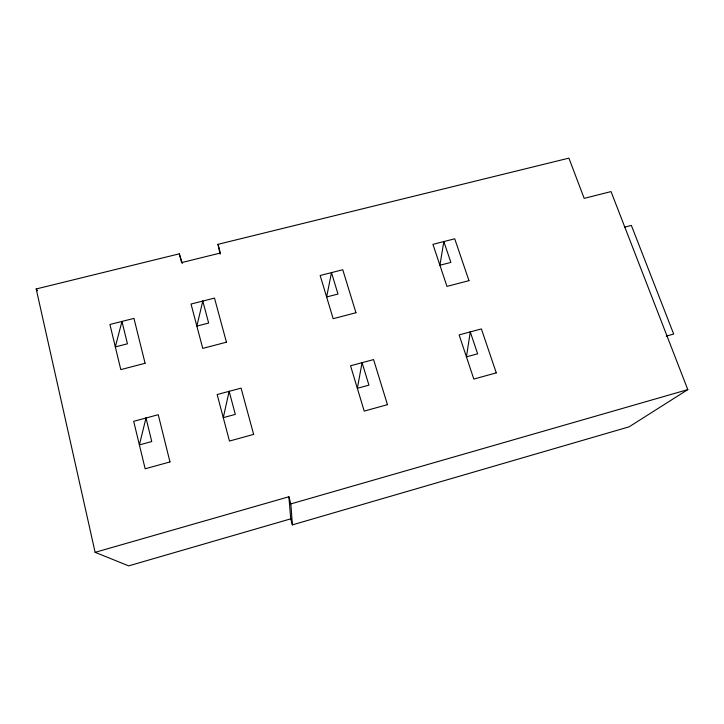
<?xml version="1.0" encoding="UTF-8"?>
<svg xmlns="http://www.w3.org/2000/svg" width="724" height="724" viewBox="0 0 724 724"><rect width="100%" height="100%" fill="white"/><g stroke="black" fill="none" stroke-linecap="round" stroke-linejoin="round"><path stroke-width="1.09" d="M220.078 254.142L218.005 244.323L568.91 158.131L584.178 198.367L611.038 191.588L687.8 389.621L629.093 426.834L292.387 524.873L290.731 518.846L288.885 496.764L95.125 552.322L36.2 288.966L179.299 253.825L182.358 263.464M290.731 518.846L128.682 565.869L95.125 552.322M292.387 524.873L290.858 503.904L687.8 389.621M666.207 336.126L673.682 334.054L631.355 225.399L624.839 227.083M36.2 288.966L37.558 290.749M288.885 496.764L290.858 503.904M218.005 244.323L220.404 253.011L181.615 262.595L179.299 253.825M470.274 331.909L466.437 356.86L477.632 353.81L470.274 331.909M443.848 241.563L439.902 265.246L450.88 262.423L443.848 241.563M362.081 362.679L357.348 388.308L368.932 385.141L362.081 362.679M331.483 272.622L326.624 296.976L337.99 294.044L331.483 272.622M229.137 391.331L223.273 417.658L235.318 414.381L229.137 391.331M202.783 301.066L196.856 326.09L208.666 323.049L202.783 301.066M145.995 418.001L139.388 444.907L151.75 441.54L145.995 418.001M121.958 321.429L115.324 346.914L127.433 343.8L121.958 321.429M169.968 461.939L145.153 468.799L133.687 421.314L158.257 414.707L169.968 461.939M496.284 372.86L473.822 379.068L459.125 334.904L481.379 328.922L496.284 372.86M387.467 404.662L364.217 411.096L350.552 365.783L373.575 359.584L387.467 404.662M253.635 434.391L229.463 441.052L217.155 394.544L241.083 388.127L253.635 434.391M145.09 363.276L120.799 369.611L109.921 324.479L133.958 318.388L145.09 363.276M226.44 342.208L202.747 348.389L191.036 304.044L214.503 298.098L226.44 342.208M468.971 280.65L446.97 286.387L432.925 244.341L454.726 238.802L468.971 280.65M355.964 312.732L333.158 318.696L320.162 275.5L342.76 269.753L355.964 312.732"/></g></svg>
